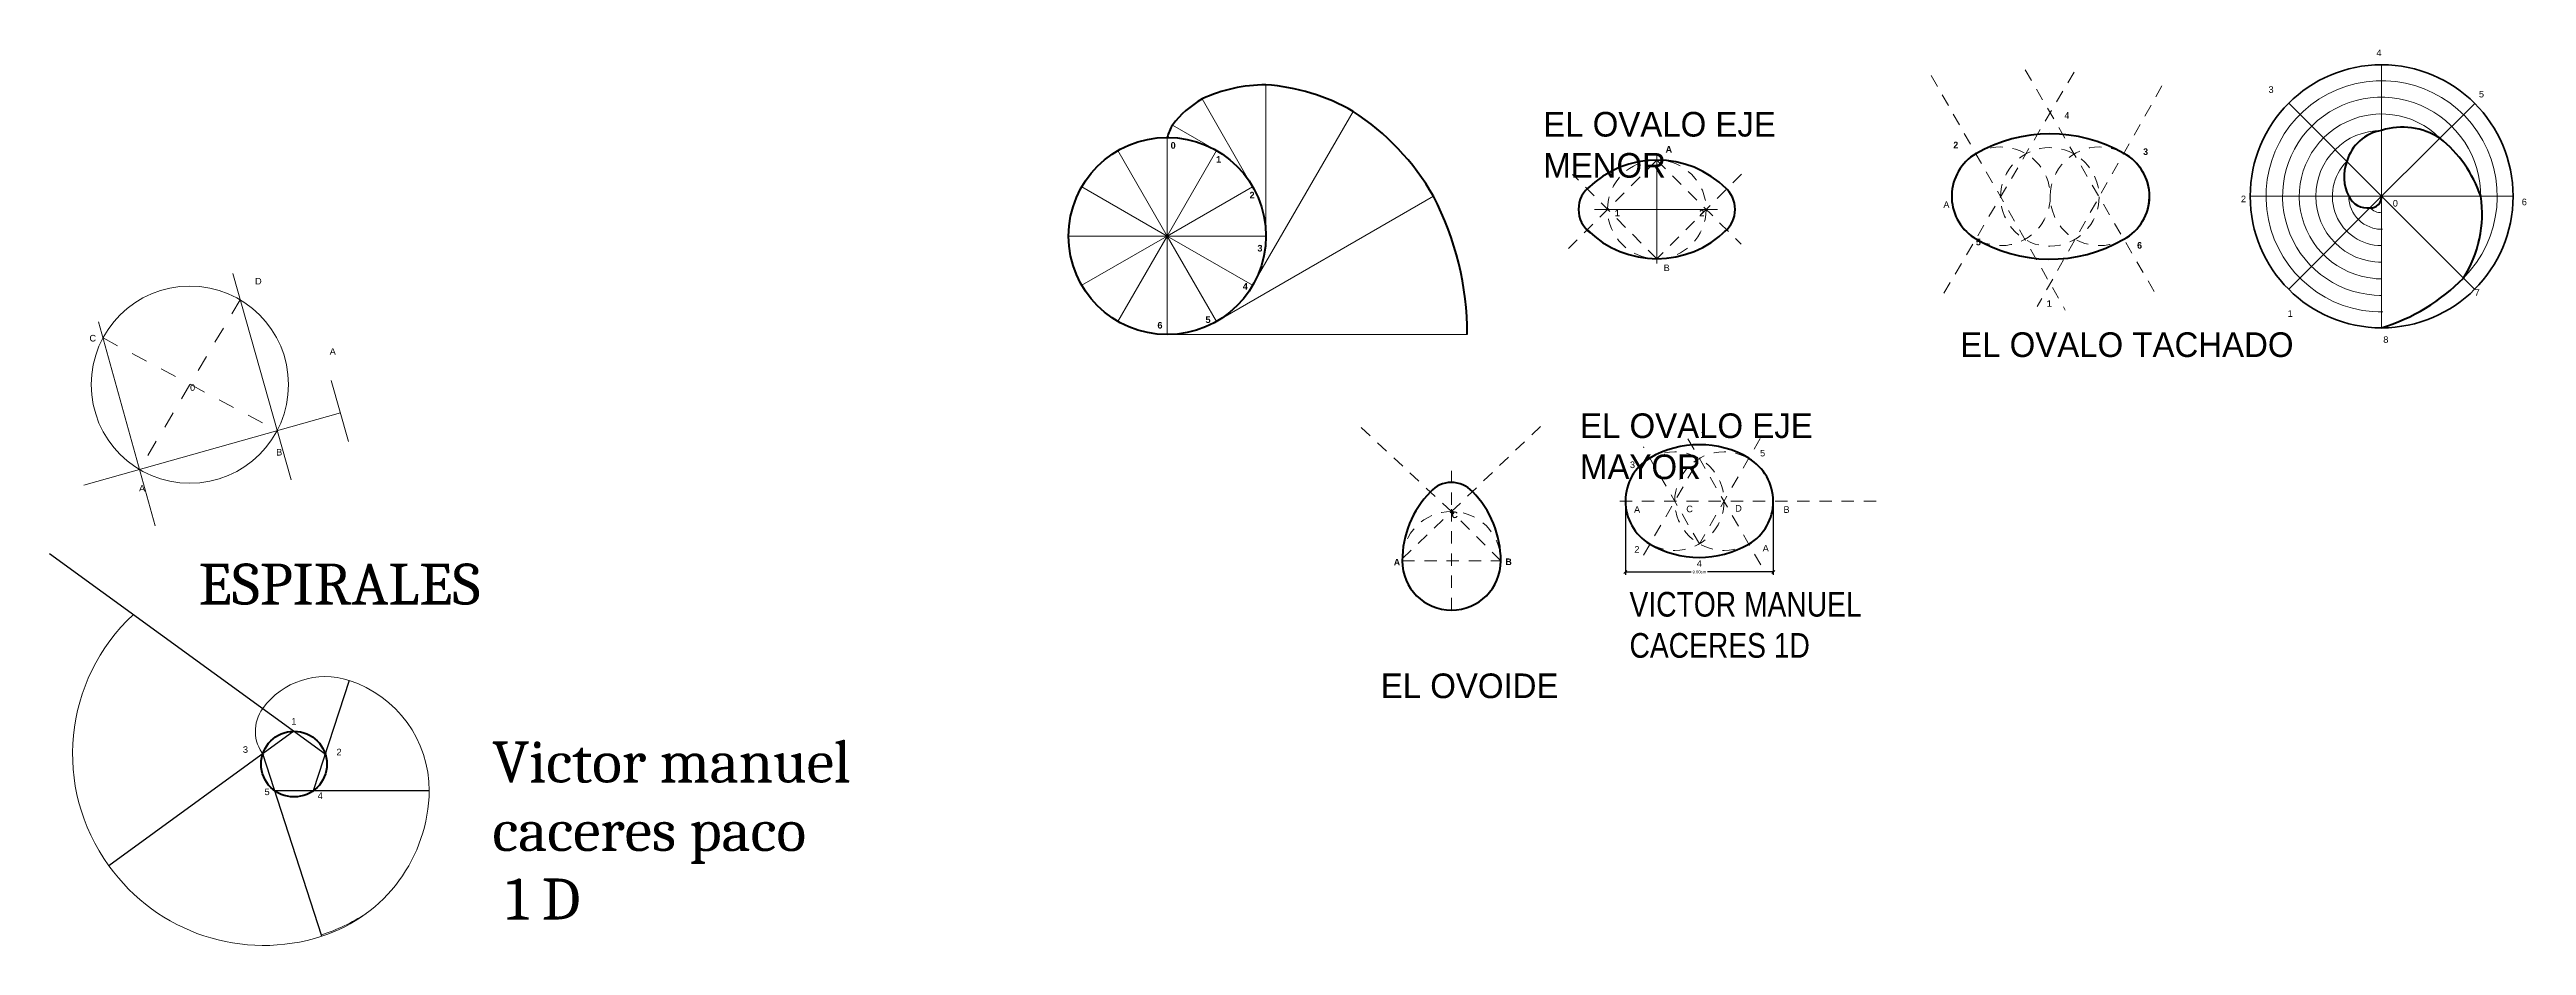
# Model space of a CAD drawing. Header units: millimetres. Extents: x 4562 to 4713, y 1657 to 1712.
import ezdxf

# ---------------------------------------------------------------- set-up
doc = ezdxf.new("R2010")
doc.units = ezdxf.units.MM
doc.linetypes.add('JIS_02_0.7', pattern=[1.35, 0.75, -0.6])
doc.linetypes.add('JIS_02_1.0', pattern=[2, 1, -1])
doc.styles.get("Standard").update_dxf_attribs({"font": 'arial.ttf'})
doc.dimstyles.get("Standard").update_dxf_attribs({"dimtxt": 0.18, "dimasz": 0.18, "dimexe": 0.18, "dimexo": 0.0625, "dimgap": 0.09, "dimtad": 0, "dimtih": 1, "dimtoh": 1, "dimzin": 0, "dimdsep": 46, "dimtxsty": 'Standard', "dimblk": 'OBLIQUE', "dimcen": 0.09, "dimadec": 0, "dimazin": 0, "dimtfac": 1, "dimtofl": 0, "dimtmove": 0, "dimatfit": 3, "dimfxl": 1, "dimtolj": 1, "dimtzin": 0, "dimarcsym": 0})

# ---------------------------------------------------------------- blocks, each defined once
blk = doc.blocks.new('_Oblique')
at = {"color": 0, "linetype": 'ByBlock', "lineweight": -2}
blk.add_line((-0.5, -0.5), (0.5, 0.5), dxfattribs=at)
blk = doc.blocks.new('*D2')
at = {"color": 0, "linetype": 'Continuous', "lineweight": -2, "transparency": 16777216}
for p, q in [((4657.89, 1684.21), (4657.89, 1679.79)), ((4666.89, 1684.2), (4666.89, 1679.79)), ((4657.89, 1679.97), (4661.9, 1679.97)), ((4666.89, 1679.97), (4662.88, 1679.97))]:
    blk.add_line(p, q, dxfattribs=at)
at = {"layer": 'Defpoints', "color": 0, "linetype": 'Continuous', "lineweight": 15, "transparency": 16777216}
for p in [(4657.89, 1684.27), (4666.89, 1684.27), (4666.89, 1679.97)]:
    blk.add_point(p, dxfattribs=at)
at = {"color": 0, "linetype": 'Continuous', "lineweight": -2, "transparency": 16777216, "xscale": 0.18, "yscale": 0.18, "zscale": 0.18, "rotation": 180}
blk.add_blockref('_Oblique', (4657.89, 1679.97), dxfattribs=at)
at = {"color": 0, "linetype": 'Continuous', "lineweight": -2, "transparency": 16777216, "xscale": 0.18, "yscale": 0.18, "zscale": 0.18}
blk.add_blockref('_Oblique', (4666.89, 1679.97), dxfattribs=at)
at = {"color": 0, "linetype": 'Continuous', "lineweight": 18, "transparency": 16777216, "insert": (4662.39, 1679.97), "char_height": 0.18, "attachment_point": 5}
blk.add_mtext('\\A1;9.00cm ', dxfattribs=at)

msp = doc.modelspace()

# ---------------------------------------------------------------- linework, layer by layer
at = {"color": 6, "linetype": 'Continuous', "lineweight": 18}
for p, q in [((4703.911, 1694.815), (4703.911, 1710.815)), ((4636.012, 1700.401), (4636.012, 1709.595)), ((4624.012, 1700.401), (4636.012, 1700.401))]:
    msp.add_line(p, q, dxfattribs=at)
at = {"color": 116, "linetype": 'JIS_02_0.7', "lineweight": 18, "true_color": 0x136734}
for p, q in [((4676.504, 1710.155), (4684.66, 1695.897)), ((4690.542, 1709.527), (4682.945, 1696.104)), ((4654.432, 1699.642), (4659.809, 1705.019)), ((4659.809, 1705.019), (4664.928, 1699.9)), ((4659.809, 1699.019), (4654.679, 1704.148)), ((4664.962, 1704.172), (4659.809, 1699.019))]:
    msp.add_line(p, q, dxfattribs=at)
at = {"color": 6, "linetype": 'JIS_02_0.7', "lineweight": 18}
for p, q in [((4677.276, 1696.926), (4685.337, 1710.614)), ((4682.225, 1710.5), (4690.175, 1696.853))]:
    msp.add_line(p, q, dxfattribs=at)
at = {"color": 85, "linetype": 'Continuous', "lineweight": 18, "true_color": 0x58ba48}
for p, q in [((4635.209, 1703.401), (4632.129, 1708.735)), ((4703.911, 1702.815), (4698.254, 1708.472)), ((4635.209, 1703.401), (4630.012, 1700.401)), ((4630.012, 1700.401), (4624.816, 1697.401))]:
    msp.add_line(p, q, dxfattribs=at)
at = {"color": 30, "linetype": 'Continuous', "lineweight": 18, "true_color": 0xf8991e}
msp.add_line((4635.209, 1697.401), (4641.319, 1707.984), dxfattribs=at)
at = {"color": 30, "linetype": 'Continuous', "lineweight": 18, "true_color": 0xf26722}
msp.add_line((4703.911, 1702.815), (4709.578, 1708.462), dxfattribs=at)
at = {"color": 4, "linetype": 'Continuous', "lineweight": 18}
for q in [(4630.012, 1706.401), (4648.272, 1694.401)]:
    msp.add_line((4630.012, 1694.401), q, dxfattribs=at)
at = {"color": 240, "linetype": 'Continuous', "lineweight": 18, "true_color": 0xed1f24}
for p, q in [((4633.012, 1705.598), (4630.323, 1707.151)), ((4633.012, 1705.598), (4630.012, 1700.401)), ((4630.012, 1700.401), (4627.012, 1695.205))]:
    msp.add_line(p, q, dxfattribs=at)
at = {"color": 175, "linetype": 'Continuous', "lineweight": 18, "true_color": 0x4554a5}
for q in [(4627.012, 1705.598), (4633.012, 1695.205)]:
    msp.add_line((4630.012, 1700.401), q, dxfattribs=at)
at = {"linetype": 'Continuous', "lineweight": 18}
for p, q in [((4659.809, 1702.019), (4659.809, 1705.331)), ((4659.809, 1705.331), (4659.809, 1698.737)), ((4659.809, 1702.019), (4656.015, 1702.019)), ((4656.015, 1702.019), (4663.501, 1702.019)), ((4630.012, 1700.401), (4624.012, 1700.401)), ((4630.012, 1700.401), (4630.012, 1700.401)), ((4630.012, 1700.401), (4630.012, 1700.401)), ((4630.012, 1700.401), (4630.012, 1694.401)), ((4703.971, 1700.816), (4703.667, 1700.816)), ((4703.911, 1699.817), (4703.702, 1699.817)), ((4703.911, 1698.804), (4703.722, 1698.804)), ((4576.69, 1685.562), (4573.142, 1698.117)), ((4703.914, 1697.805), (4703.58, 1697.805)), ((4703.975, 1695.782), (4703.7, 1695.782)), ((4703.911, 1696.786), (4703.788, 1696.786)), ((4568.426, 1682.763), (4564.974, 1695.185)), ((4580.187, 1687.893), (4579.141, 1691.609)), ((4564.083, 1685.241), (4579.691, 1689.652))]:
    msp.add_line(p, q, dxfattribs=at)
at = {"color": 32, "linetype": 'Continuous', "lineweight": 18, "true_color": 0xcd6928}
for q in [(4624.816, 1703.401), (4635.209, 1697.401)]:
    msp.add_line((4630.012, 1700.401), q, dxfattribs=at)
at = {"color": 152, "linetype": 'Continuous', "lineweight": 18, "true_color": 0x2776bb}
msp.add_line((4633.012, 1695.205), (4646.212, 1702.826), dxfattribs=at)
at = {"color": 2, "linetype": 'Continuous', "lineweight": 18}
msp.add_line((4711.911, 1702.815), (4695.911, 1702.815), dxfattribs=at)
at = {"color": 215, "linetype": 'Continuous', "lineweight": 18, "true_color": 0xa953a0}
msp.add_line((4703.911, 1702.815), (4698.254, 1697.158), dxfattribs=at)
at = {"color": 1, "linetype": 'Continuous', "lineweight": 18}
msp.add_line((4703.911, 1702.815), (4709.567, 1697.158), dxfattribs=at)
at = {"linetype": 'JIS_02_1.0', "lineweight": 18}
for p, q in [((4573.594, 1696.52), (4567.471, 1686.2)), ((4565.248, 1694.199), (4575.842, 1688.564))]:
    msp.add_line(p, q, dxfattribs=at)
at = {"color": 6, "linetype": 'JIS_02_0.7', "lineweight": 15}
for p, q in [((4647.309, 1683.643), (4641.781, 1688.779)), ((4650.309, 1680.643), (4647.309, 1683.643))]:
    msp.add_line(p, q, dxfattribs=at)
at = {"color": 3, "linetype": 'JIS_02_0.7', "lineweight": 15}
for p, q in [((4647.309, 1683.643), (4652.762, 1688.852)), ((4644.311, 1680.764), (4647.309, 1683.643))]:
    msp.add_line(p, q, dxfattribs=at)
at = {"linetype": 'JIS_02_0.7', "lineweight": 18}
for p, q in [((4662.392, 1681.674), (4658.986, 1687.573)), ((4658.997, 1680.989), (4662.392, 1686.87)), ((4661.698, 1688.072), (4666.355, 1680.007)), ((4666.099, 1688.094), (4662.392, 1681.674)), ((4657.55, 1684.272), (4673.535, 1684.272))]:
    msp.add_line(p, q, dxfattribs=at)
at = {"linetype": 'JIS_02_0.7', "lineweight": 15}
for p, q in [((4647.309, 1684.047), (4647.309, 1686.127)), ((4647.309, 1677.643), (4647.309, 1684.047)), ((4644.309, 1680.643), (4650.309, 1680.643))]:
    msp.add_line(p, q, dxfattribs=at)
at = {"color": 6, "linetype": 'Continuous', "lineweight": 30}
msp.add_line((4561.995, 1681.09), (4578.773, 1668.899), dxfattribs=at)
at = {"linetype": 'Continuous', "lineweight": 15}
msp.add_line((4647.309, 1680.643), (4647.309, 1680.643), dxfattribs=at)
at = {"color": 4, "linetype": 'Continuous', "lineweight": 30}
msp.add_line((4580.226, 1673.372), (4578.047, 1666.663), dxfattribs=at)
at = {"color": 2, "linetype": 'Continuous', "lineweight": 30}
msp.add_line((4576.871, 1670.281), (4565.607, 1662.098), dxfattribs=at)
at = {"color": 3, "linetype": 'Continuous', "lineweight": 30}
msp.add_line((4578.573, 1657.808), (4574.969, 1668.899), dxfattribs=at)
at = {"color": 152, "linetype": 'Continuous', "lineweight": 30, "true_color": 0x2776bb}
msp.add_line((4585.1, 1666.663), (4575.696, 1666.663), dxfattribs=at)
at = {"color": 4, "linetype": 'Continuous', "lineweight": 35}
msp.add_circle((4703.911, 1702.815), 8, dxfattribs=at)
at = {"color": 40, "linetype": 'Continuous', "lineweight": 53, "true_color": 0xf8d731}
msp.add_circle((4630.012, 1700.401), 6, dxfattribs=at)
at = {"color": 2, "linetype": 'JIS_02_0.7', "lineweight": 18}
msp.add_circle((4659.809, 1702.019), 3, dxfattribs=at)
at = {"linetype": 'JIS_02_0.7', "lineweight": 18}
for centre in [(4680.747, 1702.817), (4683.723, 1702.779), (4660.892, 1684.272), (4663.892, 1684.272)]:
    msp.add_circle(centre, 3, dxfattribs=at)
at = {"linetype": 'JIS_02_0.7', "lineweight": 15}
for centre in [(4686.744, 1702.815), (4647.309, 1680.643)]:
    msp.add_circle(centre, 3, dxfattribs=at)
at = {"color": 40, "linetype": 'Continuous', "lineweight": 18, "true_color": 0xf8d731}
msp.add_circle((4570.533, 1691.359), 6, dxfattribs=at)
at = {"color": 244, "linetype": 'Continuous', "lineweight": 40, "true_color": 0x991b1e}
msp.add_circle((4576.871, 1668.281), 2, dxfattribs=at)
at = {"color": 6, "linetype": 'Continuous', "lineweight": 53}
for centre, radius, start, end in [((4636.012, 1700.401), 9.194, 90, 114.98397), ((4662.392, 1681.674), 6.032, 60, 120)]:
    msp.add_arc(centre, radius, start, end, dxfattribs=at)
at = {"color": 30, "linetype": 'Continuous', "lineweight": 53, "true_color": 0xf8991e}
msp.add_arc((4635.209, 1697.401), 12.22, 60, 86.22834, dxfattribs=at)
at = {"color": 217, "linetype": 'Continuous', "lineweight": 15, "true_color": 0x93278f}
msp.add_arc((4703.911, 1702.815), 7.034, 315, 270.52197, dxfattribs=at)
at = {"color": 85, "linetype": 'Continuous', "lineweight": 53, "true_color": 0x58ba48}
msp.add_arc((4635.209, 1703.401), 6.159, 120, 142.5, dxfattribs=at)
at = {"color": 146, "linetype": 'Continuous', "lineweight": 53, "true_color": 0x105689}
msp.add_arc((4633.012, 1695.205), 15.241, 30, 56.97676, dxfattribs=at)
at = {"color": 85, "linetype": 'Continuous', "lineweight": 15, "true_color": 0x58ba48}
msp.add_arc((4703.911, 1702.815), 6.029, 359.16663, 270, dxfattribs=at)
at = {"color": 2, "linetype": 'Continuous', "lineweight": 15}
msp.add_arc((4703.911, 1702.815), 5.01, 44.89197, 270.04346, dxfattribs=at)
at = {"color": 1, "linetype": 'Continuous', "lineweight": 40}
for centre, radius, start, end in [((4633.012, 1705.598), 3.106, 150, 165), ((4647.309, 1683.681), 1.731, 42.78042, 138.03541)]:
    msp.add_arc(centre, radius, start, end, dxfattribs=at)
at = {"color": 6, "linetype": 'Continuous', "lineweight": 50}
for centre, radius, start, end in [((4683.739, 1697.507), 9.103, 60.44362, 119.76984), ((4644.309, 1680.643), 6, 0, 44.61567)]:
    msp.add_arc(centre, radius, start, end, dxfattribs=at)
at = {"color": 5, "linetype": 'Continuous', "lineweight": 15}
msp.add_arc((4703.911, 1702.815), 4.011, 90, 270, dxfattribs=at)
at = {"linetype": 'Continuous', "lineweight": 53}
msp.add_arc((4704.368, 1704.178), 2.687, 99.80877, 163.62556, dxfattribs=at)
at = {"color": 114, "linetype": 'Continuous', "lineweight": 53, "true_color": 0x139b48}
msp.add_arc((4705.176, 1702.78), 4.239, 57.39494, 107.36054, dxfattribs=at)
at = {"color": 5, "linetype": 'Continuous', "lineweight": 50}
msp.add_arc((4702.731, 1700.397), 7.604, 18.54576, 51.5442, dxfattribs=at)
at = {"color": 3, "linetype": 'Continuous', "lineweight": 40}
for centre, radius, start, end in [((4659.809, 1699.019), 6, 45, 135), ((4680.768, 1702.815), 3.02, 120.84848, 236.25436), ((4686.816, 1702.817), 2.967, 298.30839, 61.54662), ((4660.941, 1684.281), 3.049, 120.88588, 238.76438)]:
    msp.add_arc(centre, radius, start, end, dxfattribs=at)
at = {"color": 244, "linetype": 'Continuous', "lineweight": 15, "true_color": 0x991b1e}
msp.add_arc((4703.911, 1702.815), 2.999, 135, 270, dxfattribs=at)
at = {"color": 244, "linetype": 'Continuous', "lineweight": 70, "true_color": 0x991b1e}
msp.add_arc((4704.263, 1704.012), 2.64, 159.52561, 206.96638, dxfattribs=at)
at = {"linetype": 'Continuous', "lineweight": 40}
for centre, radius, start, end in [((4656.809, 1702.019), 1.773, 125.93486, 234.07441), ((4662.809, 1702.019), 1.762, 310.07991, 49.93761)]:
    msp.add_arc(centre, radius, start, end, dxfattribs=at)
at = {"color": 4, "linetype": 'Continuous', "lineweight": 53}
msp.add_arc((4630.012, 1694.401), 18.259, 0, 27.47677, dxfattribs=at)
at = {"color": 6, "linetype": 'Continuous', "lineweight": 15}
msp.add_arc((4703.911, 1702.815), 2, 180, 271.73164, dxfattribs=at)
at = {"color": 6, "linetype": 'Continuous', "lineweight": 70}
msp.add_arc((4703.072, 1703.407), 1.303, 206.98778, 275.89489, dxfattribs=at)
at = {"color": 41, "linetype": 'Continuous', "lineweight": 70, "true_color": 0xf4ee51}
msp.add_arc((4703.235, 1702.786), 0.676, 267.51972, 2.48028, dxfattribs=at)
at = {"color": 31, "linetype": 'Continuous', "lineweight": 15, "true_color": 0xfecc66}
msp.add_arc((4703.911, 1702.815), 0.997, 225, 270, dxfattribs=at)
at = {"color": 55, "linetype": 'Continuous', "lineweight": 53, "true_color": 0x999b37}
msp.add_arc((4702.871, 1701.717), 7.154, 327.19954, 8.82842, dxfattribs=at)
at = {"linetype": 'Continuous', "lineweight": 18}
for centre, radius, start, end in [((4655.566, 1703.261), 2.496, 269.7462, 270.00055), ((4655.566, 1703.261), 2.496, 269.7462, 270.00055), ((4576.871, 1670.281), 2.351, 321.72024, 324), ((4574.969, 1668.899), 11.572, 288, 302.81101)]:
    msp.add_arc(centre, radius, start, end, dxfattribs=at)
at = {"color": 6, "linetype": 'Continuous', "lineweight": 40}
msp.add_arc((4659.809, 1705.019), 6, 224.99968, 314.99968, dxfattribs=at)
at = {"color": 240, "linetype": 'Continuous', "lineweight": 40, "true_color": 0xed1f24}
msp.add_arc((4683.74, 1707.901), 8.907, 238.53417, 300.2214, dxfattribs=at)
at = {"color": 30, "linetype": 'Continuous', "lineweight": 53, "true_color": 0xf26722}
msp.add_arc((4700.39, 1706.201), 11.917, 287.1836, 315.4604, dxfattribs=at)
at = {"color": 4, "linetype": 'Continuous', "lineweight": 40}
for centre, radius, start, end in [((4663.876, 1684.262), 3.016, 300.3607, 59.81965), ((4650.309, 1680.643), 5.999, 135.61684, 180)]:
    msp.add_arc(centre, radius, start, end, dxfattribs=at)
at = {"color": 7, "linetype": 'Continuous', "lineweight": 40}
msp.add_arc((4647.309, 1680.643), 3, 180, 0, dxfattribs=at)
at = {"color": 2, "linetype": 'Continuous', "lineweight": 40}
msp.add_arc((4662.392, 1686.87), 6.016, 239.73876, 300, dxfattribs=at)
at = {"color": 6, "linetype": 'Continuous', "lineweight": 18}
for centre, radius, start, end in [((4574.969, 1668.899), 11.572, 132.85846, 216), ((4576.871, 1670.281), 2.351, 144, 218.27976)]:
    msp.add_arc(centre, radius, start, end, dxfattribs=at)
at = {"color": 4, "linetype": 'Continuous', "lineweight": 18}
msp.add_arc((4578.773, 1668.899), 4.702, 72, 144, dxfattribs=at)
at = {"color": 152, "linetype": 'Continuous', "lineweight": 18, "true_color": 0x2776bb}
msp.add_arc((4578.047, 1666.663), 7.053, 360, 72, dxfattribs=at)
at = {"color": 3, "linetype": 'Continuous', "lineweight": 18}
msp.add_arc((4575.654, 1666.793), 9.448, 288, 359.21394, dxfattribs=at)
at = {"color": 40, "linetype": 'Continuous', "lineweight": 18, "true_color": 0xf8d731}
msp.add_arc((4575.026, 1668.825), 11.574, 215.53701, 287.84817, dxfattribs=at)

# ---------------------------------------------------------------- texts
at = {"linetype": 'Continuous', "lineweight": 18, "attachment_point": 1}
for s, width, heights, insert, char_height in [('4', 6.59401, [0], (4703.592, 1711.741), 0.4), ('3', 6.59401, [0], (4697.027, 1709.509), 0.4), ('{\\fChiller|b0|i0|c0|p82;\\C30;\\c2005496;EL OVALO EJE MENOR\\fBodoni MT Poster Compressed|b0|i0|c0|p18;\\C2;\\c2092017; }', 20.12494, [19.541], (4652.891, 1707.949), 1.5), ('{\\fBahnschrift Light|b0|i0|c0|p34;\\C165;\\c11495262;4}', 6.59401, [0], (4684.606, 1707.934), 0.4), ('5', 6.59401, [0], (4709.831, 1709.23), 0.4), ('{\\fArial Rounded MT Bold|b1|i0|c0|p34;\\C6;0}', 6.59401, [0], (4630.215, 1706.109), 0.4), ('{\\fArial Rounded MT Bold|b1|i0|c0|p34;\\C146;\\c9000464;1}', 6.59401, [0], (4632.982, 1705.258), 0.4), ('{\\fArial Rounded MT Bold|b1|i0|c0|p34;\\C6;A}', 6.59401, [0], (4660.334, 1705.869), 0.4), ('{\\fBahnschrift Light|b1|i0|c0|p34;\\C240;\\c2367469;2}', 6.59401, [0], (4677.847, 1706.138), 0.4), ('{\\fBahnschrift Light|b1|i0|c0|p34;\\C3;3}', 6.59401, [0], (4689.4, 1705.73), 0.4), ('{\\fArial Rounded MT Bold|b1|i0|c0|p34;\\C4;2}', 6.59401, [0], (4635.018, 1703.087), 0.4), ('{\\fArial Rounded MT Bold|b1|i0|c0|p34;\\C175;\\c10835013;1}', 6.59401, [0], (4657.244, 1701.99), 0.4), ('{\\fArial Rounded MT Bold|b1|i0|c0|p34;\\C242;\\c2564301;2}', 6.59401, [0], (4662.385, 1702.002), 0.4), ('{\\C32;\\c2648525;A}', 6.59401, [0], (4677.239, 1702.505), 0.4), ('2', 6.59401, [0], (4695.351, 1702.859), 0.4), ('0', 6.59401, [0], (4704.59, 1702.594), 0.4), ('6', 6.59401, [0], (4712.438, 1702.672), 0.4), ('{\\fBahnschrift Light|b1|i0|c0|p34;\\C143;\\c14659450;5}', 6.59401, [0], (4679.223, 1700.233), 0.4), ('{\\fArial Rounded MT Bold|b1|i0|c0|p34;\\C1;3}', 6.59401, [0], (4635.498, 1699.859), 0.4), ('{\\fBahnschrift Light|b1|i0|c0|p34;\\C30;\\c2005496;6}', 6.59401, [0], (4689.031, 1700.033), 0.4), ('D', 6.59401, [0], (4574.502, 1697.853), 0.4), ('{\\fArial Rounded MT Bold|b1|i0|c0|p34;\\C2;\\c2092017;4}', 6.59401, [0], (4634.605, 1697.533), 0.4), ('{\\C4;B}', 6.59401, [0], (4660.215, 1698.665), 0.4), ('{\\fBahnschrift Light|b1|i0|c0|p34;\\C2;1}', 6.59401, [0], (4683.541, 1696.494), 0.4), ('1', 6.59401, [0], (4698.191, 1695.883), 0.4), ('7', 6.59401, [0], (4709.567, 1697.158), 0.4), ('C', 6.59401, [0], (4564.425, 1694.386), 0.4), ('{\\fArial Rounded MT Bold|b1|i0|c0|p34;\\C52;\\c3000776;6}', 6.59401, [0], (4629.413, 1695.17), 0.4), ('{\\fArial Rounded MT Bold|b1|i0|c0|p34;\\C146;\\c9000464;5}', 6.59401, [0], (4632.338, 1695.511), 0.4), ('{\\fFreestyle Script|b0|i0|c0|p66;\\C30;\\c2254834;EL OVALO TACHADO }', 20.12494, [19.541], (4678.263, 1694.542), 1.5), ('8', 6.59401, [0.4], (4704.011, 1694.301), 0.4), ('A', 6.59401, [0], (4579.043, 1693.576), 0.4), ('0', 6.59401, [0], (4570.545, 1691.382), 0.4), ('{\\fBodoni MT Poster Compressed|b0|i0|c0|p18;\\C85;\\c4766296;EL OVALO EJE MAYOR}', 20.12494, [19.541], (4655.132, 1689.612), 1.5), ('1', 6.59401, [0], (4662.456, 1688.525), 0.4), ('B', 6.59401, [0], (4575.784, 1687.45), 0.4), ('3', 6.59401, [0], (4658.168, 1686.685), 0.4), ('5', 6.59401, [0], (4666.087, 1687.394), 0.4), ('A', 6.59401, [0], (4567.44, 1685.261), 0.4), ('{\\C242;\\c2564301;A}', 6.59401, [0], (4658.417, 1683.967), 0.4), ('{\\C6;C}', 6.59401, [0], (4661.596, 1684), 0.4), ('{\\C242;\\c2564301;D}', 6.59401, [0], (4664.573, 1684.037), 0.4), ('{\\C4;B}', 6.59401, [0], (4667.514, 1683.963), 0.4), ('{\\fBahnschrift Light|b1|i0|c0|p34;\\C146;\\c9000464;C}', 6.59401, [0], (4647.309, 1683.643), 0.4), ('{\\fBahnschrift Light|b1|i0|c0|p34;\\C3;A}', 6.59401, [0], (4643.797, 1680.764), 0.4), ('{\\fBahnschrift Light|b1|i0|c0|p34;\\C240;\\c2367469;B}', 6.59401, [0], (4650.595, 1680.786), 0.4), ('2', 6.59401, [0], (4658.435, 1681.54), 0.4), ('4', 6.59401, [0], (4662.239, 1680.681), 0.4), ('A', 6.59401, [0], (4666.246, 1681.613), 0.4), ('{\\fBahnschrift SemiCondensed|b0|i0|c0|p34;\\C4;VICTOR MANUEL CACERES 1D\\fArial|b0|i0|c0|p34;\\C240;\\c2367469; }', 20.12494, [5.157], (4658.141, 1678.751), 1.5), ('{\\fPristina|b0|i0|c0|p66;\\C3;EL OVOIDE\\Fgothicg|c0;\\C30;\\c2254834; \\fFreestyle Script|b0|i0|c0|p66; }', 20.12494, [1.654], (4643.005, 1673.793), 1.5), ('1', 6.59401, [4.758], (4576.707, 1671.078), 0.4), ('3', 6.59401, [0], (4573.762, 1669.367), 0.4), ('2', 6.59401, [0], (4579.457, 1669.213), 0.4), ('5', 6.59401, [0], (4575.078, 1666.793), 0.4), ('4', 6.59401, [0], (4578.31, 1666.553), 0.4)]:
    msp.add_mtext_dynamic_manual_height_columns(s, width=width, gutter_width=12.5, heights=heights, dxfattribs=dict(at, insert=insert, char_height=char_height))
at = {"color": 40, "linetype": 'Continuous', "lineweight": 18, "char_height": 2.5, "attachment_point": 1}
for s, width, insert in [('{\\fCambria|b0|i0|c0|p18;ESPIRALES} ', 2.35614, (4571.065, 1680.475)), ('{\\fCambria|b0|i0|c0|p18;\\C85;\\c4766296;Victor manuel caceres paco \\P 1 D \\fArial|b0|i0|c0|p34; }', 31.55636, (4588.941, 1669.66))]:
    msp.add_mtext_dynamic_manual_height_columns(s, width=width, gutter_width=12.5, heights=[0], dxfattribs=dict(at, insert=insert))

# ---------------------------------------------------------------- dimensions: what is measured, and where the dimension line sits
at = {"linetype": 'Continuous', "lineweight": 18}
dim = msp.add_linear_dim(base=(4666.892, 1679.972), p1=(4657.892, 1684.272), p2=(4666.892, 1684.267), dimstyle='Standard', override={"dimpost": 'cm '}, dxfattribs=at)
dim.commit()
dim.dimension.update_dxf_attribs({"geometry": '*D2', "text_midpoint": (4662.392, 1679.972)})

doc.saveas('drawing.dxf')
